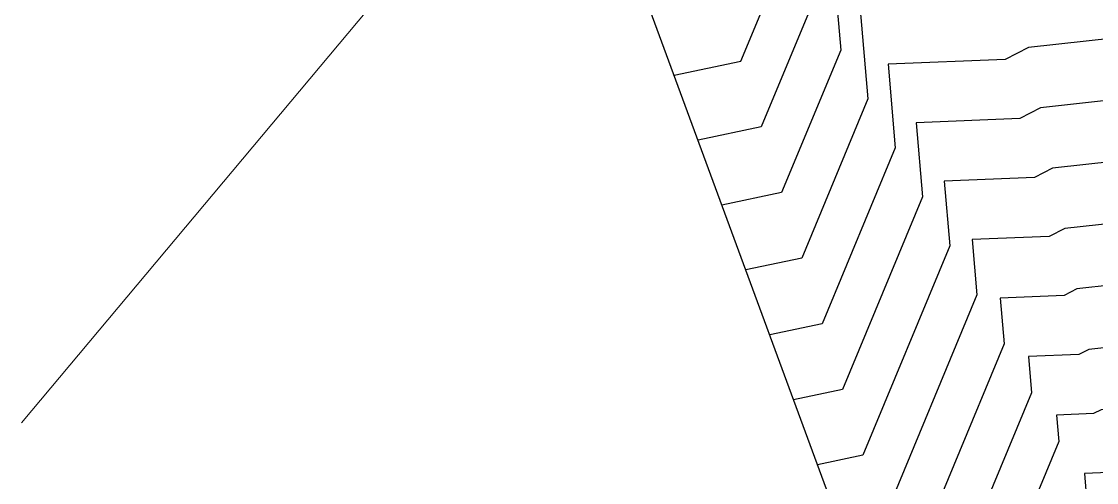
# Model space of a CAD drawing. Header units: metres. Extents: x 419533 to 423558, y 4805342 to 4807578.
# Drawn here: x 419582.06 to 419630.97, y 4805535.23 to 4805556.19 of the extents above; entities that cross this region are included whole.
import ezdxf

# ---------------------------------------------------------------- set-up
doc = ezdxf.new("R2010")
doc.units = ezdxf.units.M
doc.layers.add('00-COORD_GP2', color=7, linetype='Continuous', lineweight=18)
for name, color, linetype in [('C-TINN-BNDY', 110, 'Continuous'), ('C-TOPO-MAJR', 9, 'Continuous'), ('C-TOPO-MINR', 8, 'Continuous')]:
    doc.layers.add(name, color=color, linetype=linetype)

# ---------------------------------------------------------------- blocks, each defined once
blk = doc.blocks.new('tower_bases_layout_1')
at = {"layer": '00-COORD_GP2'}
blk.add_line((419617.35, 4805580.08), (419582.0634919118, 4805537.946550329, 0.001125880471517712), dxfattribs=at)
blk = doc.blocks.new('leg_extensions_profiles_1')
at = {"layer": 'C-TINN-BNDY', "color": 110, "linetype": 'Continuous', "lineweight": -3, "flags": 128}
blk.add_lwpolyline([(419983.088, 4805587.314), (419931.614, 4805571.724), (419885.859, 4805568.637), (419834.59, 4805547.054), (419779.054, 4805519.401), (419771.174, 4805516.393), (419709.288, 4805488.351), (419650.698, 4805487.567), (419649.298, 4805488.029), (419632.068, 4805498.6), (419600.036, 4805585.549), (419597.002, 4805589.758), (419597.002, 4805589.758), (419600.98, 4805595.327), (419605.484, 4805596.531), (419616.473, 4805598.666), (419620.512, 4805598.174), (419623.108, 4805597.789), (419656.556, 4805587.309), (419727.697, 4805575.559), (419825.469, 4805590.324), (419912.729, 4805606.796), (419924.853, 4805609.757), (419987.124, 4805626.76)], dxfattribs=at)
at = {"layer": 'C-TOPO-MAJR', "color": 9, "linetype": 'Continuous', "lineweight": -3, "flags": 128}
for points, elevation in [([(419611.7513117681, 4805553.74846794), (419614.7870236632, 4805554.382476118), (419616.8487513966, 4805559.349615922), (419616.374312628, 4805564.88709443), (419621.1703757593, 4805565.081335261), (419620.4974336043, 4805566.85853794), (419623.1632453988, 4805565.747116564), (419624.6554341987, 4805565.468636527), (419625.358670725, 4805565.435355838), (419625.8139262511, 4805564.810592844), (419626.3622994723, 4805564.630149736), (419628.4431151439, 4805564.709703379), (419635.0026957047, 4805565.341435052)], 1475), ([(419689.2047533666, 4805581.916570149), (419688.7968875244, 4805580.418813306), (419685.2107979685, 4805577.077935707), (419681.2957205551, 4805574.373271558), (419676.2294669077, 4805573.810426031), (419671.2906290697, 4805571.887851818), (419670.0432710138, 4805571.116703515), (419667.0751969873, 4805570.295723059), (419666.5428682576, 4805570.049021599), (419666.4572222722, 4805569.964493519), (419662.5696108195, 4805562.971534011), (419646.3643409978, 4805559.566780743), (419641.9691486786, 4805556.904671527), (419638.9136271772, 4805555.205046494), (419638.9116497696, 4805555.202481278), (419636.4925580704, 4805553.157869665), (419628.419155959, 4805552.270260088), (419627.4779773039, 4805551.782751456), (419622.7593651622, 4805551.591647393), (419623.0483168839, 4805548.219106921), (419619.4110674224, 4805539.456200801), (419617.1876513357, 4805538.991840535)], 1480), ([(419698.7467084071, 4805580.340573583), (419698.4399496155, 4805579.214100042), (419691.8499318004, 4805573.074698739), (419684.6553457478, 4805568.104442237), (419681.9145550801, 4805567.799948647), (419679.2426950434, 4805566.75985594), (419669.6573820683, 4805560.833973001), (419668.6264866219, 4805560.548823437), (419667.4438993756, 4805558.421608609), (419662.6443656333, 4805557.413218847), (419649.9186344226, 4805549.705413618), (419641.0717529869, 4805544.784361308), (419641.0660276498, 4805544.776934044), (419634.0618493335, 4805538.857016112), (419631.1710137334, 4805538.539190575), (419630.834006766, 4805538.364628811), (419629.1444176964, 4805538.296200356), (419629.2478823712, 4805537.088597921), (419624.0351111816, 4805524.529925482), (419622.6239909033, 4805524.235213129)], 1485)]:
    blk.add_lwpolyline(points, dxfattribs=dict(at, elevation=elevation))
at = {"layer": 'C-TOPO-MINR', "color": 8, "linetype": 'Continuous', "lineweight": -3, "flags": 128}
for points, elevation in [([(419636.1764062446, 4805563.377660686), (419627.707195244, 4805562.562018774), (419625.0206108179, 4805562.459305408), (419624.9649359087, 4805562.477625329), (419624.9187149972, 4805562.541055894), (419624.8473172187, 4805562.544434795), (419624.6958191645, 4805562.57270815), (419624.425166215, 4805562.685547877), (419624.4934882846, 4805562.505113103), (419617.6513231349, 4805562.228005022), (419618.0886644941, 4805557.123514121), (419615.7118324151, 4805551.397221055), (419612.8385796816, 4805550.797142459)], 1476), ([(419683.4795803423, 4805582.862168089), (419683.0110502697, 4805581.141641264), (419681.2273176694, 4805579.479877888), (419679.2799454394, 4805578.134569149), (419673.6242203083, 4805577.506235117), (419673.4939297785, 4805577.496231318), (419672.8132045958, 4805577.250410022), (419668.2364926651, 4805574.672164303), (419664.7916054113, 4805573.075672009), (419662.4717163306, 4805570.786063557), (419659.6450376858, 4805565.701489252), (419638.3849624177, 4805561.234713226), (419638.3307710771, 4805561.249820407), (419637.3501167846, 4805561.41388632), (419626.9712753441, 4805560.414334168), (419626.5547244019, 4805560.398408612), (419625.4643596266, 4805559.833625043), (419618.9283336417, 4805559.568915615), (419619.3285775916, 4805554.897412322), (419616.6366411669, 4805548.411965991), (419613.9258475952, 4805547.845816978)], 1477), ([(419685.3879713504, 4805582.546968776), (419684.9396626879, 4805580.900698612), (419682.5551444357, 4805578.679230494), (419679.951870478, 4805576.880803285), (419673.9554316388, 4805576.214616986), (419672.1335355649, 4805575.505395398), (419669.0644266504, 4805573.776443032), (419665.3753596934, 4805572.066788538), (419663.8002183111, 4805570.512206878), (419660.619895397, 4805564.791504172), (419639.8523311435, 4805560.428205501), (419638.789354381, 4805559.784374691), (419638.0503768533, 4805559.37332057), (419638.0498986176, 4805559.372700172), (419637.4648415652, 4805558.878211087), (419627.3184128492, 4805557.762687895), (419626.135565519, 4805557.150000514), (419620.2053441486, 4805556.909826208), (419620.568490689, 4805552.671310522), (419617.5614499187, 4805545.426710928), (419615.0131155087, 4805544.894491496)], 1478), ([(419687.2963623585, 4805582.231769462), (419686.8682751061, 4805580.659755958), (419683.8829712021, 4805577.878583101), (419680.6237955165, 4805575.627037421), (419675.0924492732, 4805575.012521508), (419670.5101046026, 4805573.228721757), (419669.8923606357, 4805572.880721761), (419665.9591139755, 4805571.057905069), (419665.1287202917, 4805570.238350199), (419661.5947531082, 4805563.881519091), (419643.1083360707, 4805559.997493123), (419640.3792515298, 4805558.344523109), (419638.4820020153, 4805557.289183532), (419638.4807741936, 4805557.287590725), (419636.9786998178, 4805556.018040376), (419627.8687844041, 4805555.016473991), (419626.8067714114, 4805554.466375984), (419621.4823546554, 4805554.2507368), (419621.8084037864, 4805550.445208721), (419618.4862586706, 4805542.441455864), (419616.1003834222, 4805541.943166016)], 1479), ([(419691.1131443747, 4805581.601370836), (419690.7254999426, 4805580.177870653), (419686.5386247349, 4805576.277288313), (419681.9676455936, 4805573.119505693), (419677.3664845422, 4805572.608330554), (419672.8810422644, 4805570.862252641), (419669.9660932246, 4805569.060157413), (419666.9753205036, 4805568.232898412), (419663.5444685307, 4805562.061548931), (419649.6203459249, 4805559.136068364), (419643.5590458274, 4805555.464819945), (419639.3452523391, 4805553.120909457), (419639.3425253456, 4805553.117371832), (419636.006416323, 4805550.297698954), (419628.9695275138, 4805549.524046185), (419628.1491831963, 4805549.099126927), (419624.0363756691, 4805548.932557986), (419624.2882299814, 4805545.993005121), (419620.3358761743, 4805536.470945737), (419618.2749192492, 4805536.040515053)], 1481), ([(419693.0215353828, 4805581.286171522), (419692.6541123608, 4805579.936928), (419687.8664515013, 4805575.47664092), (419682.6395706322, 4805571.865739829), (419678.5035021767, 4805571.406235077), (419674.4714554592, 4805569.836653466), (419669.8889154356, 4805567.003611309), (419667.3881120332, 4805566.311879668), (419664.5193262419, 4805561.15156385), (419652.876350852, 4805558.705355984), (419645.1489429762, 4805554.024968363), (419639.7768775011, 4805551.03677242), (419639.7734009217, 4805551.032262385), (419635.5202745756, 4805547.437528244), (419629.5198990687, 4805546.777832283), (419628.8203890887, 4805546.415502398), (419625.3133861759, 4805546.273468578), (419625.5281430788, 4805543.766903321), (419621.2606849261, 4805533.485690673), (419619.3621871627, 4805533.089189572)], 1482), ([(419694.9299263909, 4805580.970972209), (419694.582724779, 4805579.695985348), (419689.1942782676, 4805574.675993526), (419683.3114956707, 4805570.611973965), (419679.6405198111, 4805570.204139601), (419676.0618686539, 4805568.811054291), (419669.8117376465, 4805564.947065206), (419667.8009035627, 4805564.390860924), (419665.4941839532, 4805560.24157877), (419656.1323557791, 4805558.274643605), (419646.738840125, 4805552.585116781), (419640.208502663, 4805548.952635382), (419640.2042764977, 4805548.947152938), (419635.0341328282, 4805544.577357533), (419630.0702706237, 4805544.03161838), (419629.4915949812, 4805543.731877869), (419626.5903966827, 4805543.614379171), (419626.7680561763, 4805541.54080152), (419622.1854936779, 4805530.500435609), (419620.4494550762, 4805530.137864091)], 1483), ([(419696.838317399, 4805580.655772896), (419696.5113371973, 4805579.455042695), (419690.522105034, 4805573.875346133), (419683.9834207093, 4805569.358208101), (419680.7775374456, 4805569.002044124), (419677.6522818487, 4805567.785455116), (419669.7345598573, 4805562.890519104), (419668.2136950923, 4805562.469842181), (419666.4690416644, 4805559.33159369), (419659.3883607062, 4805557.843931226), (419648.3287372738, 4805551.145265199), (419640.640127825, 4805546.868498345), (419640.6351520738, 4805546.862043491), (419634.5479910808, 4805541.717186823), (419630.6206421785, 4805541.285404477), (419630.1628008736, 4805541.04825334), (419627.8674071896, 4805540.955289764), (419628.0079692737, 4805539.314699721), (419623.1103024298, 4805527.515180546), (419621.5367229898, 4805527.18653861)], 1484), ([(419700.6550994152, 4805580.025374269), (419700.3685620337, 4805578.973157389), (419693.1777585668, 4805572.274051345), (419685.3272707864, 4805566.850676373), (419683.0515727145, 4805566.597853169), (419680.8331082381, 4805565.734256765), (419669.5802042792, 4805558.777426898), (419669.0392781514, 4805558.627804694), (419668.4187570868, 4805557.511623529), (419665.9003705605, 4805556.982506467), (419651.5085315714, 4805548.265562036), (419641.5033781488, 4805542.700224269), (419641.4969032258, 4805542.691824596), (419633.5757075861, 4805535.996845401), (419631.7213852883, 4805535.792976672), (419631.5052126584, 4805535.681004282), (419630.4214282033, 4805535.637110949), (419630.4877954687, 4805534.86249612), (419624.9599199334, 4805521.544670419), (419623.7112588168, 4805521.283887648)], 1486)]:
    blk.add_lwpolyline(points, dxfattribs=dict(at, elevation=elevation))

msp = doc.modelspace()

# ---------------------------------------------------------------- linework, layer by layer
at = {"layer": 'C-TOPO-MAJR', "color": 9, "linetype": 'Continuous', "lineweight": -3, "flags": 128}
for points, elevation in [([(419689.2047533666, 4805581.916570149), (419688.7968875244, 4805580.418813306), (419685.2107979685, 4805577.077935707), (419681.2957205551, 4805574.373271558), (419676.2294669077, 4805573.810426031), (419671.2906290697, 4805571.887851818), (419670.0432710138, 4805571.116703515), (419667.0751969873, 4805570.295723059), (419666.5428682576, 4805570.049021599), (419666.4572222722, 4805569.964493519), (419662.5696108195, 4805562.971534011), (419646.3643409978, 4805559.566780743), (419641.9691486786, 4805556.904671527), (419638.9136271772, 4805555.205046494), (419638.9116497696, 4805555.202481278), (419636.4925580704, 4805553.157869665), (419628.419155959, 4805552.270260088), (419627.4779773039, 4805551.782751456), (419622.7593651622, 4805551.591647393), (419623.0483168839, 4805548.219106921), (419619.4110674224, 4805539.456200801), (419617.1876513357, 4805538.991840535)], 1480), ([(419698.7467084071, 4805580.340573583), (419698.4399496155, 4805579.214100042), (419691.8499318004, 4805573.074698739), (419684.6553457478, 4805568.104442237), (419681.9145550801, 4805567.799948647), (419679.2426950434, 4805566.75985594), (419669.6573820683, 4805560.833973001), (419668.6264866219, 4805560.548823437), (419667.4438993756, 4805558.421608609), (419662.6443656333, 4805557.413218847), (419649.9186344226, 4805549.705413618), (419641.0717529869, 4805544.784361308), (419641.0660276498, 4805544.776934044), (419634.0618493335, 4805538.857016112), (419631.1710137334, 4805538.539190575), (419630.834006766, 4805538.364628811), (419629.1444176964, 4805538.296200356), (419629.2478823712, 4805537.088597921), (419624.0351111816, 4805524.529925482), (419622.6239909033, 4805524.235213129)], 1485), ([(419611.7513117681, 4805553.74846794), (419614.7870236632, 4805554.382476118), (419616.8487513966, 4805559.349615922), (419616.374312628, 4805564.88709443), (419621.1703757593, 4805565.081335261), (419620.4974336043, 4805566.85853794), (419623.1632453988, 4805565.747116564), (419624.6554341987, 4805565.468636527), (419625.358670725, 4805565.435355838), (419625.8139262511, 4805564.810592844), (419626.3622994723, 4805564.630149736), (419628.4431151439, 4805564.709703379), (419635.0026957047, 4805565.341435052)], 1475)]:
    msp.add_lwpolyline(points, dxfattribs=dict(at, elevation=elevation))
at = {"layer": 'C-TOPO-MINR', "color": 8, "linetype": 'Continuous', "lineweight": -3, "flags": 128}
for points, elevation in [([(419683.4795803423, 4805582.862168089), (419683.0110502697, 4805581.141641264), (419681.2273176694, 4805579.479877888), (419679.2799454394, 4805578.134569149), (419673.6242203083, 4805577.506235117), (419673.4939297785, 4805577.496231318), (419672.8132045958, 4805577.250410022), (419668.2364926651, 4805574.672164303), (419664.7916054113, 4805573.075672009), (419662.4717163306, 4805570.786063557), (419659.6450376858, 4805565.701489252), (419638.3849624177, 4805561.234713226), (419638.3307710771, 4805561.249820407), (419637.3501167846, 4805561.41388632), (419626.9712753441, 4805560.414334168), (419626.5547244019, 4805560.398408612), (419625.4643596266, 4805559.833625043), (419618.9283336417, 4805559.568915615), (419619.3285775916, 4805554.897412322), (419616.6366411669, 4805548.411965991), (419613.9258475952, 4805547.845816978)], 1477), ([(419685.3879713504, 4805582.546968776), (419684.9396626879, 4805580.900698612), (419682.5551444357, 4805578.679230494), (419679.951870478, 4805576.880803285), (419673.9554316388, 4805576.214616986), (419672.1335355649, 4805575.505395398), (419669.0644266504, 4805573.776443032), (419665.3753596934, 4805572.066788538), (419663.8002183111, 4805570.512206878), (419660.619895397, 4805564.791504172), (419639.8523311435, 4805560.428205501), (419638.789354381, 4805559.784374691), (419638.0503768533, 4805559.37332057), (419638.0498986176, 4805559.372700172), (419637.4648415652, 4805558.878211087), (419627.3184128492, 4805557.762687895), (419626.135565519, 4805557.150000514), (419620.2053441486, 4805556.909826208), (419620.568490689, 4805552.671310522), (419617.5614499187, 4805545.426710928), (419615.0131155087, 4805544.894491496)], 1478), ([(419687.2963623585, 4805582.231769462), (419686.8682751061, 4805580.659755958), (419683.8829712021, 4805577.878583101), (419680.6237955165, 4805575.627037421), (419675.0924492732, 4805575.012521508), (419670.5101046026, 4805573.228721757), (419669.8923606357, 4805572.880721761), (419665.9591139755, 4805571.057905069), (419665.1287202917, 4805570.238350199), (419661.5947531082, 4805563.881519091), (419643.1083360707, 4805559.997493123), (419640.3792515298, 4805558.344523109), (419638.4820020153, 4805557.289183532), (419638.4807741936, 4805557.287590725), (419636.9786998178, 4805556.018040376), (419627.8687844041, 4805555.016473991), (419626.8067714114, 4805554.466375984), (419621.4823546554, 4805554.2507368), (419621.8084037864, 4805550.445208721), (419618.4862586706, 4805542.441455864), (419616.1003834222, 4805541.943166016)], 1479), ([(419691.1131443747, 4805581.601370836), (419690.7254999426, 4805580.177870653), (419686.5386247349, 4805576.277288313), (419681.9676455936, 4805573.119505693), (419677.3664845422, 4805572.608330554), (419672.8810422644, 4805570.862252641), (419669.9660932246, 4805569.060157413), (419666.9753205036, 4805568.232898412), (419663.5444685307, 4805562.061548931), (419649.6203459249, 4805559.136068364), (419643.5590458274, 4805555.464819945), (419639.3452523391, 4805553.120909457), (419639.3425253456, 4805553.117371832), (419636.006416323, 4805550.297698954), (419628.9695275138, 4805549.524046185), (419628.1491831963, 4805549.099126927), (419624.0363756691, 4805548.932557986), (419624.2882299814, 4805545.993005121), (419620.3358761743, 4805536.470945737), (419618.2749192492, 4805536.040515053)], 1481), ([(419693.0215353828, 4805581.286171522), (419692.6541123608, 4805579.936928), (419687.8664515013, 4805575.47664092), (419682.6395706322, 4805571.865739829), (419678.5035021767, 4805571.406235077), (419674.4714554592, 4805569.836653466), (419669.8889154356, 4805567.003611309), (419667.3881120332, 4805566.311879668), (419664.5193262419, 4805561.15156385), (419652.876350852, 4805558.705355984), (419645.1489429762, 4805554.024968363), (419639.7768775011, 4805551.03677242), (419639.7734009217, 4805551.032262385), (419635.5202745756, 4805547.437528244), (419629.5198990687, 4805546.777832283), (419628.8203890887, 4805546.415502398), (419625.3133861759, 4805546.273468578), (419625.5281430788, 4805543.766903321), (419621.2606849261, 4805533.485690673), (419619.3621871627, 4805533.089189572)], 1482), ([(419694.9299263909, 4805580.970972209), (419694.582724779, 4805579.695985348), (419689.1942782676, 4805574.675993526), (419683.3114956707, 4805570.611973965), (419679.6405198111, 4805570.204139601), (419676.0618686539, 4805568.811054291), (419669.8117376465, 4805564.947065206), (419667.8009035627, 4805564.390860924), (419665.4941839532, 4805560.24157877), (419656.1323557791, 4805558.274643605), (419646.738840125, 4805552.585116781), (419640.208502663, 4805548.952635382), (419640.2042764977, 4805548.947152938), (419635.0341328282, 4805544.577357533), (419630.0702706237, 4805544.03161838), (419629.4915949812, 4805543.731877869), (419626.5903966827, 4805543.614379171), (419626.7680561763, 4805541.54080152), (419622.1854936779, 4805530.500435609), (419620.4494550762, 4805530.137864091)], 1483), ([(419696.838317399, 4805580.655772896), (419696.5113371973, 4805579.455042695), (419690.522105034, 4805573.875346133), (419683.9834207093, 4805569.358208101), (419680.7775374456, 4805569.002044124), (419677.6522818487, 4805567.785455116), (419669.7345598573, 4805562.890519104), (419668.2136950923, 4805562.469842181), (419666.4690416644, 4805559.33159369), (419659.3883607062, 4805557.843931226), (419648.3287372738, 4805551.145265199), (419640.640127825, 4805546.868498345), (419640.6351520738, 4805546.862043491), (419634.5479910808, 4805541.717186823), (419630.6206421785, 4805541.285404477), (419630.1628008736, 4805541.04825334), (419627.8674071896, 4805540.955289764), (419628.0079692737, 4805539.314699721), (419623.1103024298, 4805527.515180546), (419621.5367229898, 4805527.18653861)], 1484), ([(419700.6550994152, 4805580.025374269), (419700.3685620337, 4805578.973157389), (419693.1777585668, 4805572.274051345), (419685.3272707864, 4805566.850676373), (419683.0515727145, 4805566.597853169), (419680.8331082381, 4805565.734256765), (419669.5802042792, 4805558.777426898), (419669.0392781514, 4805558.627804694), (419668.4187570868, 4805557.511623529), (419665.9003705605, 4805556.982506467), (419651.5085315714, 4805548.265562036), (419641.5033781488, 4805542.700224269), (419641.4969032258, 4805542.691824596), (419633.5757075861, 4805535.996845401), (419631.7213852883, 4805535.792976672), (419631.5052126584, 4805535.681004282), (419630.4214282033, 4805535.637110949), (419630.4877954687, 4805534.86249612), (419624.9599199334, 4805521.544670419), (419623.7112588168, 4805521.283887648)], 1486), ([(419636.1764062446, 4805563.377660686), (419627.707195244, 4805562.562018774), (419625.0206108179, 4805562.459305408), (419624.9649359087, 4805562.477625329), (419624.9187149972, 4805562.541055894), (419624.8473172187, 4805562.544434795), (419624.6958191645, 4805562.57270815), (419624.425166215, 4805562.685547877), (419624.4934882846, 4805562.505113103), (419617.6513231349, 4805562.228005022), (419618.0886644941, 4805557.123514121), (419615.7118324151, 4805551.397221055), (419612.8385796816, 4805550.797142459)], 1476)]:
    msp.add_lwpolyline(points, dxfattribs=dict(at, elevation=elevation))

# ---------------------------------------------------------------- block references
for name in ['leg_extensions_profiles_1', 'tower_bases_layout_1']:
    msp.add_blockref(name, (0, 0))

doc.saveas('drawing.dxf')
